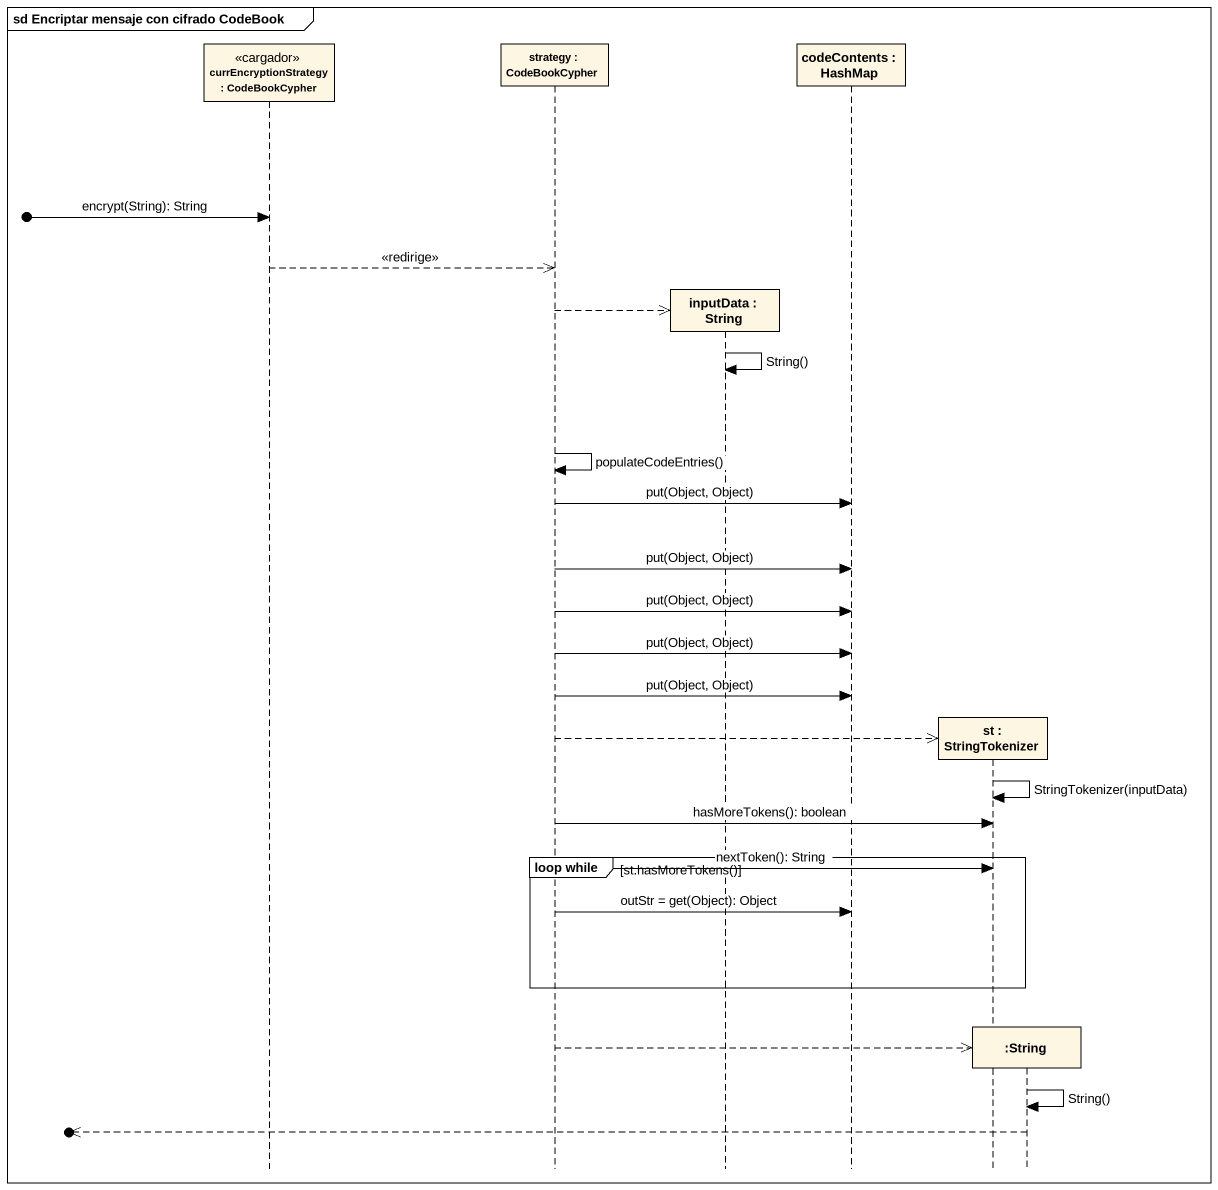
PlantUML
@startuml
mainframe sd Encriptar mensaje con cifrado CodeBook
hide footbox
participant "currEncryptionStrategy : CodeBookCypher" as currEncryptionStrategy <<cargador>>
participant "strategy : CodeBookCypher" as strategy
participant "inputData : String" as inputData
participant "codeContents : HashMap" as codeContents
participant "st : StringTokenizer" as st
participant ":String" as String

[o-> currEncryptionStrategy : encrypt(String): String
currEncryptionStrategy -->> strategy : <<redirige>>
strategy -->> inputData **
inputData -> inputData : String()
strategy -> strategy : populateCodeEntries()
strategy -> codeContents : put(Object, Object)
strategy -> codeContents : put(Object, Object)
strategy -> codeContents : put(Object, Object)
strategy -> codeContents : put(Object, Object)
strategy -> codeContents : put(Object, Object)
strategy -->> st **
st -> st : StringTokenizer(inputData)
strategy -> st : hasMoreTokens(): boolean
group loop while [st.hasMoreTokens()]
  strategy -> st : nextToken(): String
  strategy -> codeContents : outStr = get(Object): Object
end
strategy -->> String **
String -> String : String()
[o<<-- String
@enduml
